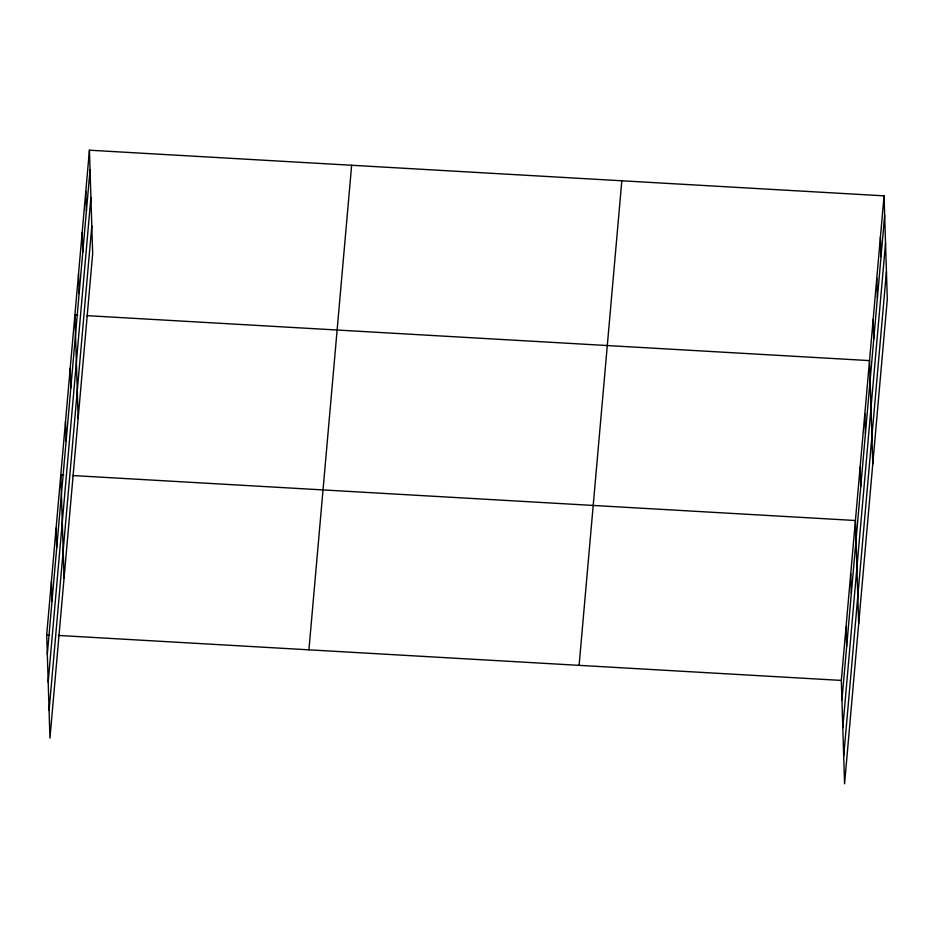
<?xml version="1.0" encoding="UTF-8"?>
<svg xmlns="http://www.w3.org/2000/svg" width="934" height="934" viewBox="0 0 934 934"><rect width="100%" height="100%" fill="white"/><g stroke="black" fill="none" stroke-linecap="round" stroke-linejoin="round"><path stroke-width="1.4" d="M89.43 150.199L92.676 253.581L49.946 738.152L46.7 634.758L89.43 150.199L884.054 195.848L887.3 299.242L844.569 783.801L841.324 680.419L884.054 195.848M47.319 654.372L90.049 169.801M48.183 682.018L90.913 197.448M49.082 710.505L91.812 225.935M308.921 649.831L351.651 165.26M579.103 665.347L621.822 180.787M841.943 700.021L884.661 215.45M842.807 727.668L885.537 243.109M843.706 756.155L886.436 271.596M77.814 315.12L74.895 314.945L78.152 418.339M86.558 315.622L869.519 360.606L872.776 463.988M63.71 475.021L60.803 474.857L64.049 578.239M72.455 475.523L855.427 520.507L858.673 623.9M46.7 634.758L49.619 634.933M58.352 635.435L841.324 680.419M880.423 237.038L881.031 256.64M876.793 278.227L877.4 297.829M873.15 319.416L873.769 339.019M864.826 413.902L865.444 433.504M860.121 467.21L860.739 486.812M850.722 573.815L851.341 593.417M846.029 627.111L846.636 646.713M85.8 191.388L86.407 210.991M82.169 232.566L82.776 252.18M78.538 273.755L79.145 293.369M70.202 368.253L70.821 387.855M65.497 421.549L66.116 441.163M56.098 528.154L56.717 547.768M51.405 581.462L52.012 601.064"/></g></svg>
